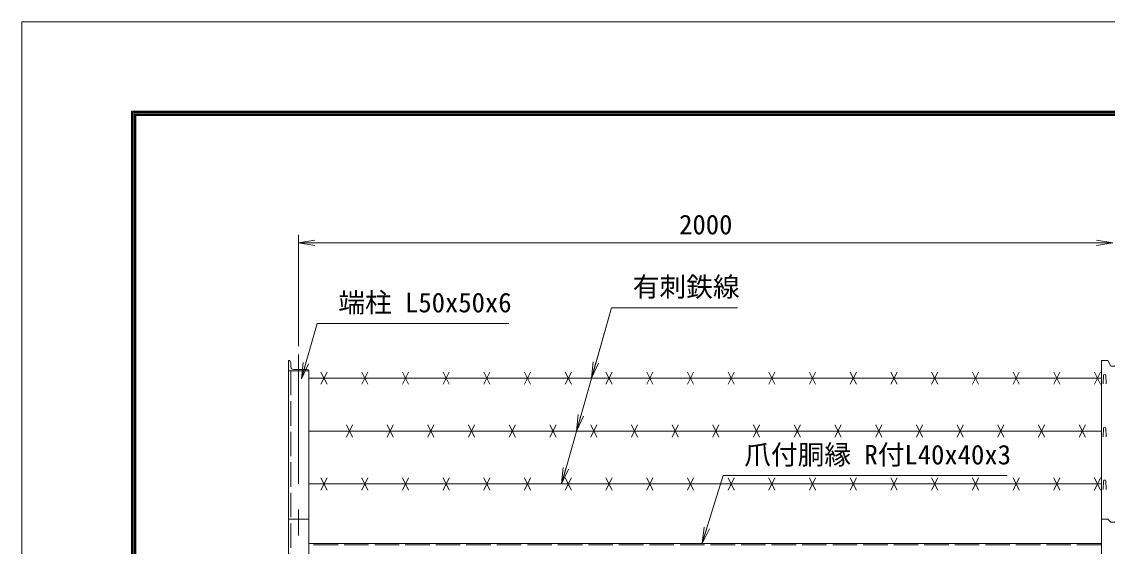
# Model space of a CAD drawing. Units: millimetres, scale not verified. Extents: x -4200 to 4200, y -2970 to 2970.
# Drawn here: x -4200 to -1533, y 1682 to 2970 of the extents above; entities that cross this region are included whole.
import ezdxf
from ezdxf.enums import TextEntityAlignment as Align

# ---------------------------------------------------------------- set-up
doc = ezdxf.new("R2010")
doc.units = ezdxf.units.MM
doc.header["$LTSCALE"] = 10
doc.linetypes.add('DASHED', pattern=[7.5, 6, -1.5])
doc.linetypes.add('USER1', pattern=[50.8, 31.75, -6.35, 6.35, -6.35])
for name, color, linetype, lineweight in [('0-0_D-STR1', 1, 'Continuous', 18), ('0-1_D-BMK', 2, 'USER1', 13), ('0-2_D-STR-DIM', 7, 'Continuous', 13), ('0-3_D-STR3', 3, 'Continuous', 13), ('0-7_D-STR-TXT', 7, 'Continuous', 13), ('0-8_0', 7, 'Continuous', 18), ('0-B_D-TTL', 7, 'Continuous', 18)]:
    doc.layers.add(name, color=color, linetype=linetype, lineweight=lineweight)
doc.styles.add('ＭＳ ゴシック', font='')
doc.styles.get('ＭＳ ゴシック').set_extended_font_data('MS Gothic')

# ---------------------------------------------------------------- blocks, each defined once
blk = doc.blocks.new('_Open')
at = {"layer": '0-8_0'}
blk.add_line((-10, 1.667), (0, 0), dxfattribs=at)
blk.add_lwpolyline([(-10, -1.667), (0, 0), (-10, 0)], dxfattribs=at)

msp = doc.modelspace()

# ---------------------------------------------------------------- linework, layer by layer
at = {"layer": '0-0_D-STR1'}
for p, q in [((-3544.9, 2137.87), (-3543.4, 2137.87)), ((-3544.9, 2137.87), (-3544.9, 2112.87)), ((-3538.9, 2133.37), (-3538.9, 2122.37)), ((-1547.9, -411.84), (-1547.9, 2137.87)), ((-3544.9, 2112.87), (-3544.9, -411.84)), ((-3544.9, 2112.87), (-3494.9, 2112.87)), ((-3532.4, 2115.87), (-3499.4, 2115.87)), ((-3494.9, -411.84), (-3494.9, 2112.87)), ((-1542.9, 2102.05), (-1543.65, 2080.55)), ((-1536.9, 2102.05), (-1536.15, 2080.55)), ((-1542.9, 1972.15), (-1543.65, 1950.65)), ((-1536.9, 1972.15), (-1536.15, 1950.65)), ((-1542.9, 1842.24), (-1543.65, 1820.74)), ((-1536.9, 1842.24), (-1536.15, 1820.74)), ((-3544.9, 1748.16), (-3494.9, 1748.16)), ((-1547.9, 1688.16), (-3494.9, 1688.16))]:
    msp.add_line(p, q, dxfattribs=at)
at = {"layer": '0-0_D-STR1', "linetype": 'DASHED'}
for p, q in [((-3538.9, 2112.87), (-3538.9, -411.84)), ((-1547.9, 1685.16), (-3494.9, 1685.16))]:
    msp.add_line(p, q, dxfattribs=at)
at = {"layer": '0-0_D-STR1'}
for points in [[(-1547.9, 2137.87), (-1532.4, 2137.87), (-1524.9, 2124.37), (-1514.9, 2124.37), (-1507.4, 2137.87), (-1491.9, 2137.87)], [(-1547.9, 1748.16), (-1532.4, 1748.16), (-1524.9, 1740.93), (-1514.9, 1740.93), (-1507.4, 1748.16), (-1491.9, 1748.16)]]:
    msp.add_lwpolyline(points, dxfattribs=at)
for centre, radius, start, end in [((-3543.4, 2133.37), 4.5, 0, 90), ((-3532.4, 2122.37), 6.5, 180, 270), ((-3499.63, 2110.66), 5.22, 25.12012, 87.49975), ((-1539.9, 2100.8), 3.25, 22.61986, 157.38014), ((-1539.9, 1970.9), 3.25, 22.61986, 157.38014), ((-1539.9, 1840.99), 3.25, 22.61986, 157.38014)]:
    msp.add_arc(centre, radius, start, end, dxfattribs=at)
at = {"layer": '0-1_D-BMK'}
msp.add_line((-3519.9, 2152.87), (-3519.9, -426.84), dxfattribs=at)
at = {"layer": '0-2_D-STR-DIM'}
for p, q in [((-3519.9, 2172.87), (-3519.9, 2446.66)), ((-3519.9, 2426.66), (-1519.9, 2426.66))]:
    msp.add_line(p, q, dxfattribs=at)
at = {"layer": '0-3_D-STR3'}
for p, q in [((-3464.9, 2109.57), (-3449.9, 2079.57)), ((-3464.9, 2079.57), (-3449.9, 2109.57)), ((-3364.9, 2109.57), (-3349.9, 2079.57)), ((-3364.9, 2079.57), (-3349.9, 2109.57)), ((-3264.9, 2109.57), (-3249.9, 2079.57)), ((-3264.9, 2079.57), (-3249.9, 2109.57)), ((-3164.9, 2109.57), (-3149.9, 2079.57)), ((-3164.9, 2079.57), (-3149.9, 2109.57)), ((-3064.9, 2109.57), (-3049.9, 2079.57)), ((-3064.9, 2079.57), (-3049.9, 2109.57)), ((-2964.9, 2109.57), (-2949.9, 2079.57)), ((-2964.9, 2079.57), (-2949.9, 2109.57)), ((-2864.9, 2109.57), (-2849.9, 2079.57)), ((-2864.9, 2079.57), (-2849.9, 2109.57)), ((-2764.9, 2109.57), (-2749.9, 2079.57)), ((-2764.9, 2079.57), (-2749.9, 2109.57)), ((-2664.9, 2109.57), (-2649.9, 2079.57)), ((-2664.9, 2079.57), (-2649.9, 2109.57)), ((-2564.9, 2109.57), (-2549.9, 2079.57)), ((-2564.9, 2079.57), (-2549.9, 2109.57)), ((-2464.9, 2109.57), (-2449.9, 2079.57)), ((-2464.9, 2079.57), (-2449.9, 2109.57)), ((-2364.9, 2109.57), (-2349.9, 2079.57)), ((-2364.9, 2079.57), (-2349.9, 2109.57)), ((-2264.9, 2109.57), (-2249.9, 2079.57)), ((-2264.9, 2079.57), (-2249.9, 2109.57)), ((-2164.9, 2109.57), (-2149.9, 2079.57)), ((-2164.9, 2079.57), (-2149.9, 2109.57)), ((-2064.9, 2109.57), (-2049.9, 2079.57)), ((-2064.9, 2079.57), (-2049.9, 2109.57)), ((-1964.9, 2109.57), (-1949.9, 2079.57)), ((-1964.9, 2079.57), (-1949.9, 2109.57)), ((-1864.9, 2109.57), (-1849.9, 2079.57)), ((-1864.9, 2079.57), (-1849.9, 2109.57)), ((-1764.9, 2109.57), (-1749.9, 2079.57)), ((-1764.9, 2079.57), (-1749.9, 2109.57)), ((-1664.9, 2109.57), (-1649.9, 2079.57)), ((-1664.9, 2079.57), (-1649.9, 2109.57)), ((-1564.9, 2109.57), (-1549.9, 2079.57)), ((-1564.9, 2079.57), (-1549.9, 2109.57)), ((-3494.9, 2094.57), (-1547.9, 2094.57)), ((-3402.4, 1949.67), (-3387.4, 1979.67)), ((-3402.4, 1979.67), (-3387.4, 1949.67)), ((-3302.4, 1949.67), (-3287.4, 1979.67)), ((-3302.4, 1979.67), (-3287.4, 1949.67)), ((-3202.4, 1949.67), (-3187.4, 1979.67)), ((-3202.4, 1979.67), (-3187.4, 1949.67)), ((-3102.4, 1949.67), (-3087.4, 1979.67)), ((-3102.4, 1979.67), (-3087.4, 1949.67)), ((-3002.4, 1949.67), (-2987.4, 1979.67)), ((-3002.4, 1979.67), (-2987.4, 1949.67)), ((-2902.4, 1949.67), (-2887.4, 1979.67)), ((-2902.4, 1979.67), (-2887.4, 1949.67)), ((-2802.4, 1949.67), (-2787.4, 1979.67)), ((-2802.4, 1979.67), (-2787.4, 1949.67)), ((-2702.4, 1949.67), (-2687.4, 1979.67)), ((-2702.4, 1979.67), (-2687.4, 1949.67)), ((-2602.4, 1949.67), (-2587.4, 1979.67)), ((-2602.4, 1979.67), (-2587.4, 1949.67)), ((-2502.4, 1949.67), (-2487.4, 1979.67)), ((-2502.4, 1979.67), (-2487.4, 1949.67)), ((-2402.4, 1949.67), (-2387.4, 1979.67)), ((-2402.4, 1979.67), (-2387.4, 1949.67)), ((-2302.4, 1949.67), (-2287.4, 1979.67)), ((-2302.4, 1979.67), (-2287.4, 1949.67)), ((-2202.4, 1949.67), (-2187.4, 1979.67)), ((-2202.4, 1979.67), (-2187.4, 1949.67)), ((-2102.4, 1949.67), (-2087.4, 1979.67)), ((-2102.4, 1979.67), (-2087.4, 1949.67)), ((-2002.4, 1949.67), (-1987.4, 1979.67)), ((-2002.4, 1979.67), (-1987.4, 1949.67)), ((-1902.4, 1949.67), (-1887.4, 1979.67)), ((-1902.4, 1979.67), (-1887.4, 1949.67)), ((-1802.4, 1949.67), (-1787.4, 1979.67)), ((-1802.4, 1979.67), (-1787.4, 1949.67)), ((-1702.4, 1949.67), (-1687.4, 1979.67)), ((-1702.4, 1979.67), (-1687.4, 1949.67)), ((-1602.4, 1949.67), (-1587.4, 1979.67)), ((-1602.4, 1979.67), (-1587.4, 1949.67)), ((-3494.9, 1964.67), (-1547.9, 1964.67)), ((-3464.9, 1849.76), (-3449.9, 1819.76)), ((-3464.9, 1819.76), (-3449.9, 1849.76)), ((-3364.9, 1849.76), (-3349.9, 1819.76)), ((-3364.9, 1819.76), (-3349.9, 1849.76)), ((-3264.9, 1849.76), (-3249.9, 1819.76)), ((-3264.9, 1819.76), (-3249.9, 1849.76)), ((-3164.9, 1849.76), (-3149.9, 1819.76)), ((-3164.9, 1819.76), (-3149.9, 1849.76)), ((-3064.9, 1849.76), (-3049.9, 1819.76)), ((-3064.9, 1819.76), (-3049.9, 1849.76)), ((-2964.9, 1849.76), (-2949.9, 1819.76)), ((-2964.9, 1819.76), (-2949.9, 1849.76)), ((-2864.9, 1849.76), (-2849.9, 1819.76)), ((-2864.9, 1819.76), (-2849.9, 1849.76)), ((-2764.9, 1849.76), (-2749.9, 1819.76)), ((-2764.9, 1819.76), (-2749.9, 1849.76)), ((-2664.9, 1849.76), (-2649.9, 1819.76)), ((-2664.9, 1819.76), (-2649.9, 1849.76)), ((-2564.9, 1849.76), (-2549.9, 1819.76)), ((-2564.9, 1819.76), (-2549.9, 1849.76)), ((-2464.9, 1849.76), (-2449.9, 1819.76)), ((-2464.9, 1819.76), (-2449.9, 1849.76)), ((-2364.9, 1849.76), (-2349.9, 1819.76)), ((-2364.9, 1819.76), (-2349.9, 1849.76)), ((-2264.9, 1849.76), (-2249.9, 1819.76)), ((-2264.9, 1819.76), (-2249.9, 1849.76)), ((-2164.9, 1849.76), (-2149.9, 1819.76)), ((-2164.9, 1819.76), (-2149.9, 1849.76)), ((-2064.9, 1849.76), (-2049.9, 1819.76)), ((-2064.9, 1819.76), (-2049.9, 1849.76)), ((-1964.9, 1849.76), (-1949.9, 1819.76)), ((-1964.9, 1819.76), (-1949.9, 1849.76)), ((-1864.9, 1849.76), (-1849.9, 1819.76)), ((-1864.9, 1819.76), (-1849.9, 1849.76)), ((-1764.9, 1849.76), (-1749.9, 1819.76)), ((-1764.9, 1819.76), (-1749.9, 1849.76)), ((-1664.9, 1849.76), (-1649.9, 1819.76)), ((-1664.9, 1819.76), (-1649.9, 1849.76)), ((-1564.9, 1849.76), (-1549.9, 1819.76)), ((-1564.9, 1819.76), (-1549.9, 1849.76)), ((-3494.9, 1834.76), (-1547.9, 1834.76))]:
    msp.add_line(p, q, dxfattribs=at)
at = {"layer": '0-7_D-STR-TXT'}
for q in [(-2836.82, 1966.59), (-2799.97, 2096.5)]:
    msp.add_line((-2751.46, 2267.53), q, dxfattribs=at)
for points in [[(-2441.91, 2267.53), (-2751.46, 2267.53), (-2873.67, 1836.69)], [(-3003.54, 2229.21), (-3474.52, 2229.21), (-3512.6, 2094.94)], [(-1779.24, 1855.68), (-2477.12, 1855.68), (-2528.23, 1690.07)]]:
    msp.add_lwpolyline(points, dxfattribs=at)
at = {"layer": '0-B_D-TTL', "color": 2}
msp.add_lwpolyline([(-4200, 2970), (4200, 2970), (4200, -2970), (-4200, -2970)], close=True, dxfattribs=at)
at = {"layer": '0-B_D-TTL'}
for points in [[(-3930, 2750), (3930, 2750), (3930, -2750), (-3930, -2750)], [(-3927.5, 2747.5), (3927.5, 2747.5), (3927.5, -2747.5), (-3927.5, -2747.5)], [(-3925, 2745), (3925, 2745), (3925, -2745), (-3925, -2745)], [(-3922.5, 2742.5), (3922.5, 2742.5), (3922.5, -2742.5), (-3922.5, -2742.5)], [(-3920, 2740), (3920, 2740), (3920, -2740), (-3920, -2740)]]:
    msp.add_lwpolyline(points, close=True, dxfattribs=at)

# ---------------------------------------------------------------- block references
at = {"layer": '0-2_D-STR-DIM', "xscale": 4, "yscale": 4, "rotation": 180}
msp.add_blockref('_Open', (-3519.9, 2426.66), dxfattribs=at)
at = {"layer": '0-2_D-STR-DIM', "xscale": 4, "yscale": 4}
msp.add_blockref('_Open', (-1519.9, 2426.66), dxfattribs=at)
at = {"layer": '0-7_D-STR-TXT', "xscale": 4, "yscale": 4}
for p, rotation in [((-3513.15, 2093.01), 254.16392), ((-2800.52, 2094.57), 254.16392), ((-2837.37, 1964.67), 254.16392), ((-2874.21, 1834.76), 254.16392), ((-2528.82, 1688.16), 252.84683)]:
    msp.add_blockref('_Open', p, dxfattribs=dict(at, rotation=rotation))

# ---------------------------------------------------------------- texts
at = {"layer": '0-2_D-STR-DIM', "style": 'ＭＳ ゴシック'}
msp.add_text('2000', height=48.09, dxfattribs=at).set_placement((-2585.17, 2433.4), align=Align.BOTTOM_LEFT)
at = {"layer": '0-7_D-STR-TXT', "style": 'ＭＳ ゴシック'}
for s, p in [('有刺鉄線', (-2699.01, 2280.37)), ('端柱 L50x50x6', (-3422.33, 2241.79)), ('爪付胴縁 R付L40x40x3', (-2425.18, 1868.27))]:
    msp.add_text(s, height=48.09, dxfattribs=at).set_placement(p, align=Align.BOTTOM_LEFT)

doc.saveas('drawing.dxf')
